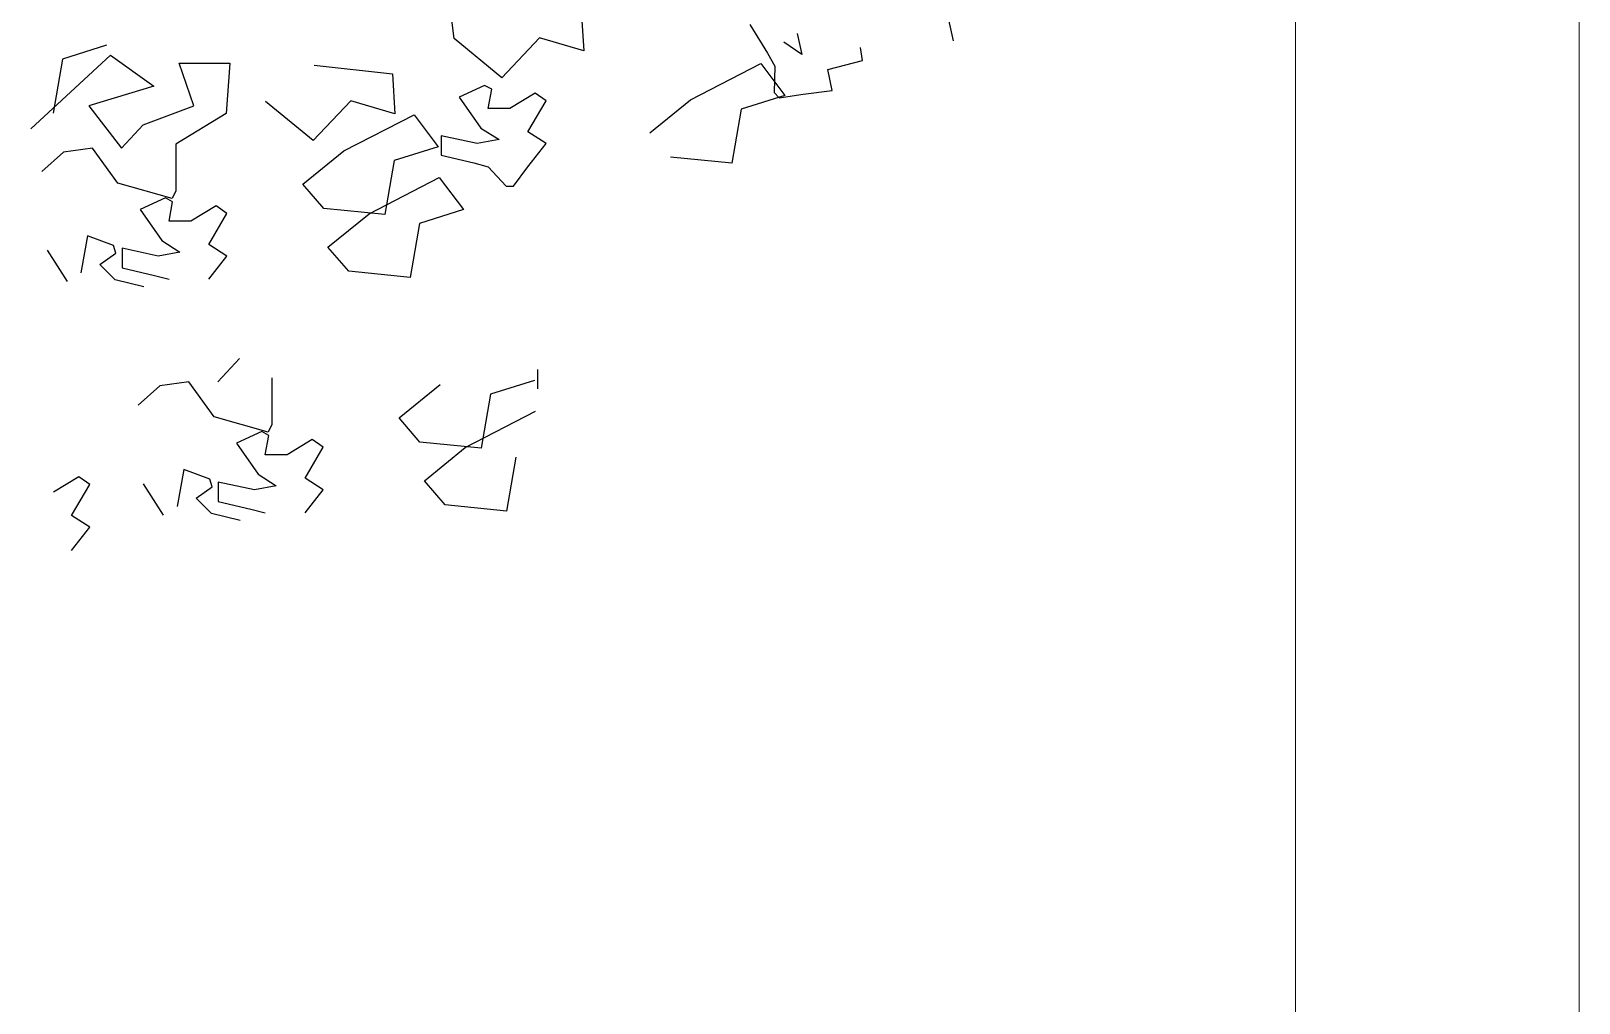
# Model space of a CAD drawing. Header units: metres. Extents: x -1655 to 449, y 40 to 361.
# Drawn here: x 70.096 to 70.739, y 59.16 to 59.564 of the extents above; entities that cross this region are included whole.
import ezdxf

# ---------------------------------------------------------------- set-up
doc = ezdxf.new("R2010")
doc.units = ezdxf.units.M
doc.header["$MEASUREMENT"] = 0
doc.layers.add('Layer5', color=31, linetype='Continuous', lineweight=9)
doc.layers.add('paisajismo', color=7, linetype='Continuous')

# ---------------------------------------------------------------- blocks, each defined once
blk = doc.blocks.new('A$C78ED2221')
at = {"layer": 'paisajismo', "color": 86}
for p, q in [((1.8104, 0.5684), (1.8059, 0.6034)), ((1.9515, 0.5991), (1.9542, 0.5548)), ((2.3593, 0.5891), (2.3643, 0.5658)), ((1.8632, 0.5249), (1.8104, 0.5684)), ((1.905, 0.569), (1.8632, 0.5249)), ((1.9542, 0.5548), (1.905, 0.569)), ((2.1387, 0.5838), (2.1582, 0.5521)), ((2.1913, 0.5738), (2.1963, 0.5505)), ((1.4242, 0.5609), (1.3754, 0.5454)), ((2.1582, 0.5521), (2.1665, 0.5377)), ((2.1963, 0.5505), (2.1762, 0.5645)), ((2.2637, 0.544), (2.2613, 0.5586)), ((1.3404, 0.468), (1.4288, 0.5498)), ((1.3754, 0.5454), (1.3651, 0.4855)), ((1.4288, 0.5498), (1.4769, 0.5154)), ((1.505, 0.5412), (1.5613, 0.5412)), ((1.5212, 0.4938), (1.505, 0.5412)), ((1.5613, 0.5412), (1.5573, 0.4852)), ((2.0729, 0.5005), (2.1508, 0.5407)), ((2.1508, 0.5407), (2.1776, 0.5053)), ((2.1665, 0.5377), (2.1655, 0.5083)), ((2.2251, 0.5339), (2.2637, 0.544)), ((2.2301, 0.5105), (2.2251, 0.5339)), ((1.7419, 0.5293), (1.7446, 0.4849)), ((1.8441, 0.5163), (1.816, 0.5034)), ((1.8521, 0.512), (1.8441, 0.5163)), ((1.4769, 0.5154), (1.4046, 0.4938)), ((1.6536, 0.455), (1.6008, 0.4985)), ((1.6954, 0.4991), (1.6536, 0.455)), ((1.7446, 0.4849), (1.6954, 0.4991)), ((1.816, 0.5034), (1.84, 0.469)), ((1.8481, 0.4906), (1.8521, 0.512)), ((1.9003, 0.5077), (1.8722, 0.4906)), ((1.8922, 0.4647), (1.9123, 0.4991)), ((1.9123, 0.4991), (1.9003, 0.5077)), ((2.0274, 0.4635), (2.0729, 0.5005)), ((2.1776, 0.5053), (2.1288, 0.4898)), ((2.1655, 0.5083), (2.1711, 0.5026)), ((2.1711, 0.5026), (2.1977, 0.5065)), ((2.1977, 0.5065), (2.2301, 0.5105)), ((1.4046, 0.4938), (1.4408, 0.4465)), ((1.4649, 0.4724), (1.5212, 0.4938)), ((1.5573, 0.4852), (1.5011, 0.4509)), ((1.6879, 0.4436), (1.7658, 0.4837)), ((1.7658, 0.4837), (1.7926, 0.4483)), ((1.8722, 0.4906), (1.8481, 0.4906)), ((2.1288, 0.4898), (2.1186, 0.4299)), ((1.4408, 0.4465), (1.4649, 0.4724)), ((1.84, 0.469), (1.8601, 0.4561)), ((1.9123, 0.4517), (1.8922, 0.4647)), ((1.5011, 0.4509), (1.5011, 0.3992)), ((1.7926, 0.4483), (1.7437, 0.4329)), ((1.7959, 0.4604), (1.7959, 0.4389)), ((1.836, 0.4517), (1.7959, 0.4604)), ((1.8601, 0.4561), (1.836, 0.4517)), ((1.8922, 0.426), (1.9123, 0.4517)), ((1.3765, 0.4423), (1.3525, 0.4207)), ((1.4087, 0.4465), (1.3765, 0.4423)), ((1.4368, 0.4078), (1.4087, 0.4465)), ((1.6423, 0.4065), (1.6879, 0.4436)), ((1.7437, 0.4329), (1.7335, 0.373)), ((1.7959, 0.4389), (1.832, 0.4303)), ((1.832, 0.4303), (1.8481, 0.426)), ((2.1186, 0.4299), (2.0505, 0.4368)), ((1.7158, 0.3737), (1.7937, 0.4139)), ((1.7937, 0.4139), (1.8205, 0.3785)), ((1.8481, 0.426), (1.8682, 0.4044)), ((1.8762, 0.4044), (1.8922, 0.426)), ((1.497, 0.3906), (1.4368, 0.4078)), ((1.5011, 0.3992), (1.497, 0.3906)), ((1.6654, 0.3798), (1.6423, 0.4065)), ((1.8682, 0.4044), (1.8762, 0.4044)), ((1.4897, 0.3913), (1.4616, 0.3784)), ((1.4616, 0.3784), (1.4856, 0.344)), ((1.4977, 0.387), (1.4897, 0.3913)), ((1.4937, 0.3656), (1.4977, 0.387)), ((1.5459, 0.3827), (1.5178, 0.3656)), ((1.5579, 0.3741), (1.5459, 0.3827)), ((1.7335, 0.373), (1.6654, 0.3798)), ((1.8205, 0.3785), (1.7717, 0.363)), ((1.5178, 0.3656), (1.4937, 0.3656)), ((1.5378, 0.3397), (1.5579, 0.3741)), ((1.6702, 0.3366), (1.7158, 0.3737)), ((1.7717, 0.363), (1.7614, 0.3031)), ((1.4032, 0.3494), (1.3959, 0.3081)), ((1.4322, 0.3386), (1.4032, 0.3494)), ((1.4856, 0.344), (1.5057, 0.3311)), ((1.3808, 0.2987), (1.3586, 0.3332)), ((1.4168, 0.3176), (1.4348, 0.3299)), ((1.4348, 0.3299), (1.4322, 0.3386)), ((1.4816, 0.3267), (1.4415, 0.3354)), ((1.4415, 0.3354), (1.4415, 0.3139)), ((1.5057, 0.3311), (1.4816, 0.3267)), ((1.5579, 0.3267), (1.5378, 0.3397)), ((1.5378, 0.301), (1.5579, 0.3267)), ((1.6933, 0.31), (1.6702, 0.3366)), ((1.4339, 0.3005), (1.4168, 0.3176)), ((1.4415, 0.3139), (1.4776, 0.3053)), ((1.7614, 0.3031), (1.6933, 0.31)), ((1.4659, 0.2928), (1.4339, 0.3005)), ((1.4776, 0.3053), (1.4937, 0.301)), ((1.5477, 0.187), (1.5718, 0.2129)), ((1.608, 0.1914), (1.608, 0.1397)), ((1.9028, 0.2009), (1.9028, 0.1794)), ((1.4834, 0.1828), (1.4594, 0.1612)), ((1.5156, 0.187), (1.4834, 0.1828)), ((1.5437, 0.1483), (1.5156, 0.187)), ((1.7492, 0.147), (1.7948, 0.1841)), ((1.8507, 0.1734), (1.8404, 0.1135)), ((1.8995, 0.1888), (1.8507, 0.1734)), ((1.6039, 0.1311), (1.5437, 0.1483)), ((1.608, 0.1397), (1.6039, 0.1311)), ((1.7723, 0.1203), (1.7492, 0.147)), ((1.8227, 0.1142), (1.9006, 0.1544)), ((1.5966, 0.1318), (1.5685, 0.1189)), ((1.6046, 0.1275), (1.5966, 0.1318)), ((1.6006, 0.1061), (1.6046, 0.1275)), ((1.6528, 0.1232), (1.6247, 0.1061)), ((1.6648, 0.1147), (1.6528, 0.1232)), ((1.8404, 0.1135), (1.7723, 0.1203)), ((1.5685, 0.1189), (1.5925, 0.0845)), ((1.6247, 0.1061), (1.6006, 0.1061)), ((1.6447, 0.0802), (1.6648, 0.1147)), ((1.7772, 0.0771), (1.8227, 0.1142)), ((1.8786, 0.1035), (1.8683, 0.0436)), ((1.5101, 0.0899), (1.5028, 0.0486)), ((1.5391, 0.0791), (1.5101, 0.0899)), ((1.3936, 0.0818), (1.3655, 0.0646)), ((1.3855, 0.0387), (1.4056, 0.0732)), ((1.4056, 0.0732), (1.3936, 0.0818)), ((1.4877, 0.0392), (1.4655, 0.0737)), ((1.5237, 0.0581), (1.5417, 0.0704)), ((1.5417, 0.0704), (1.5391, 0.0791)), ((1.5484, 0.0759), (1.5484, 0.0544)), ((1.5885, 0.0672), (1.5484, 0.0759)), ((1.6126, 0.0716), (1.5885, 0.0672)), ((1.5925, 0.0845), (1.6126, 0.0716)), ((1.6648, 0.0672), (1.6447, 0.0802)), ((1.8002, 0.0505), (1.7772, 0.0771)), ((1.5408, 0.041), (1.5237, 0.0581)), ((1.5484, 0.0544), (1.5845, 0.0458)), ((1.6447, 0.0415), (1.6648, 0.0672)), ((1.4056, 0.0258), (1.3855, 0.0387)), ((1.5728, 0.0333), (1.5408, 0.041)), ((1.5845, 0.0458), (1.6006, 0.0415)), ((1.8683, 0.0436), (1.8002, 0.0505)), ((1.3855, 0), (1.4056, 0.0258))]:
    blk.add_line(p, q, dxfattribs=at)
at = {"layer": 'paisajismo', "color": 64}
blk.add_line((1.6548, 0.539), (1.7419, 0.5293), dxfattribs=at)

msp = doc.modelspace()

# ---------------------------------------------------------------- linework, layer by layer
at = {"layer": 'Layer5'}
for p, q in [((70.62126, 62.74017), (70.62126, 57.81166)), ((70.73888, 62.74017), (70.73888, 58.23937))]:
    msp.add_line(p, q, dxfattribs=at)

# ---------------------------------------------------------------- block references
at = {"xscale": 0.3737905403280332, "yscale": 0.3737905403280332, "zscale": 0.3737905403280332}
msp.add_blockref('A$C78ED2221', (69.59533, 59.34842), dxfattribs=at)

doc.saveas('drawing.dxf')
